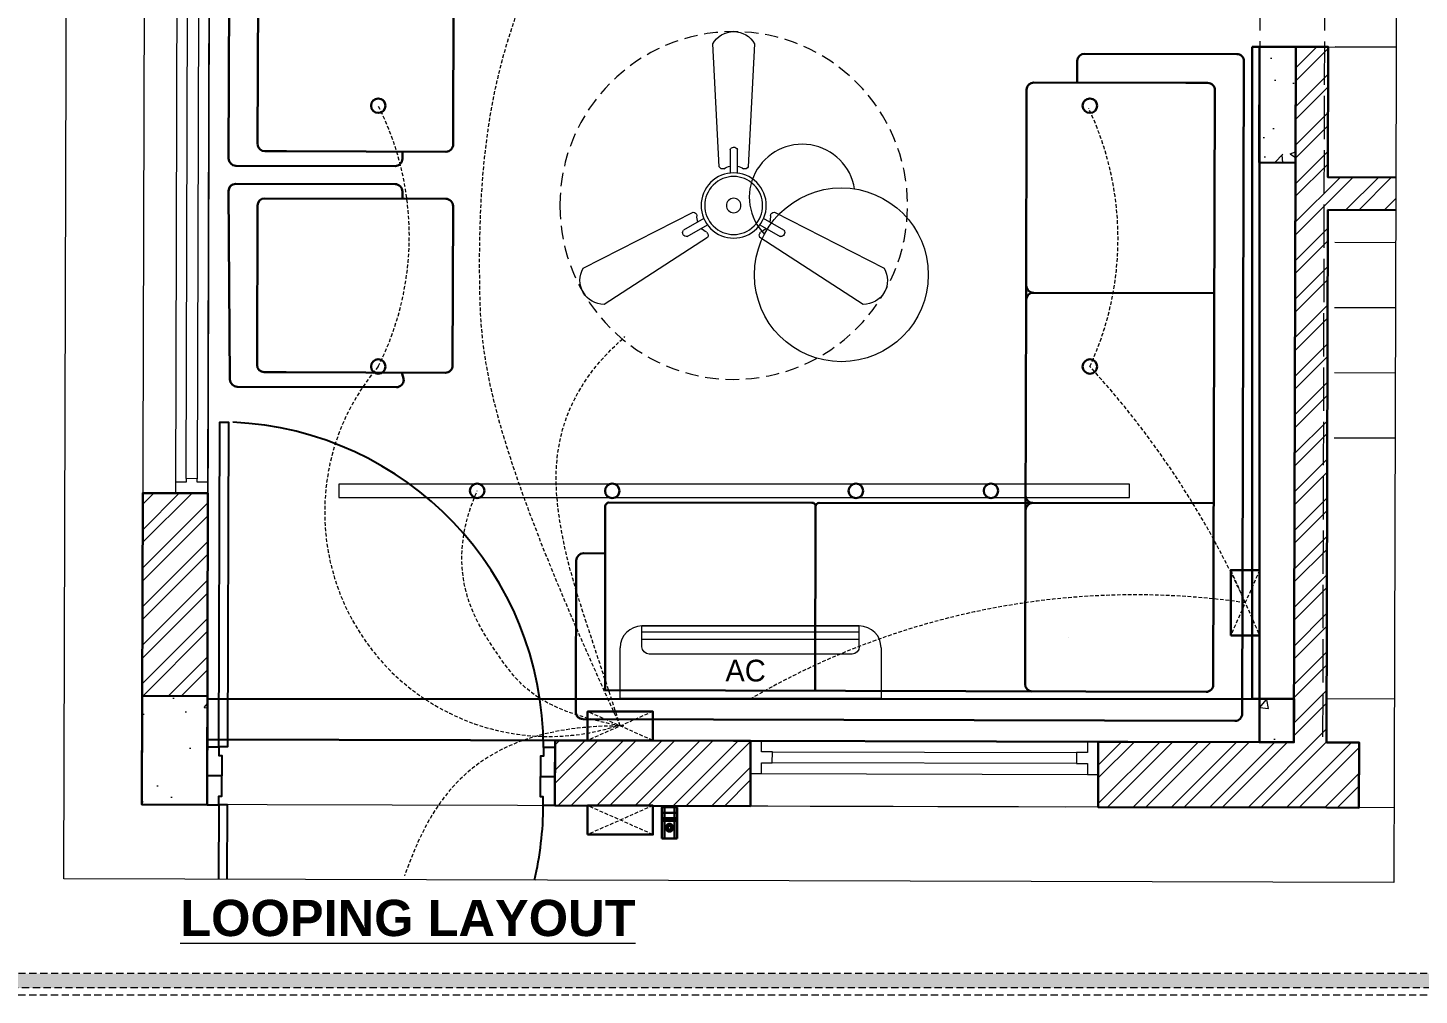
# Model space of a CAD drawing. Header units: millimetres. Extents: x 35877 to 3066687, y -650199 to -40525.
# Drawn here: x 148693 to 148885.1, y -179307.9 to -179174.4 of the extents above; entities that cross this region are included whole.
import ezdxf

# ---------------------------------------------------------------- set-up
doc = ezdxf.new("R2010")
doc.units = ezdxf.units.MM
doc.header["$MEASUREMENT"] = 0
for name, pattern in [('ACAD_ISO02W100', [15, 12, -3]), ('DASHED', [0.75, 0.5, -0.25]), ('DASHED2', [0.375, 0.25, -0.125]), ('DASHEDX2', [1.5, 1, -0.5])]:
    doc.linetypes.add(name, pattern=pattern)
for name, color, linetype in [('AR DOOR', 40, 'Continuous'), ('AR ELE-5', 134, 'Continuous'), ('AR HATCH-7', 7, 'Continuous')]:
    doc.layers.add(name, color=color, linetype=linetype)
for name, color, linetype, lineweight in [('COLUMN', 1, 'Continuous', 30), ('DIM.', 250, 'Continuous', 13), ('dim05', 1, 'Continuous', 13), ('Dimension', 10, 'DASHEDX2', 20), ('el', 7, 'Continuous', 20), ('ELEC-wires', 1, 'DASHED2', 13), ('Electrical', 84, 'Continuous', 30), ('FIRST FLOOR ( DW_RAIL )', 7, 'Continuous', 9), ('FUR', 250, 'Continuous', 0), ('FURNI', 25, 'Continuous', 5), ('FURNITURE', 32, 'Continuous', 9), ('furniture dimensions', 1, 'DASHED', 0), ('FURNITURE-1', 252, 'Continuous', 13), ('GROUND FLOOR', 7, 'Continuous', 9), ('GROUND FLOOR  ( PLINE )', 251, 'Continuous', 30), ('GROUND FLOOR ( DW_RAIL )', 7, 'Continuous', 9), ('GROUND FLOOR ( STAIR )', 251, 'Continuous', 9), ('Labelling', 1, 'Continuous', 25), ('Text', 7, 'Continuous', 15), ('XX~SLAB ( BEAM )~ ( DIM )', 7, 'Continuous', 9)]:
    doc.layers.add(name, color=color, linetype=linetype, lineweight=lineweight)
doc.styles.get("Standard").update_dxf_attribs({"font": 'arial.ttf', "height": 6})
doc.styles.add('TEXT', font='eurr____.ttf')
pattern_1 = [(45, (856.257, 1793.1565), (-2.65165043, 2.65165043), []), (45, (858.0246, 1793.1565), (-2.65165043, 2.65165043), [])]

# ---------------------------------------------------------------- blocks, each defined once
blk = doc.blocks.new('*U20')
for points in [[(0, 0), (0, 1120), (30, 1120), (30, 0)], [(-40, 0), (0, 0), (0, -30), (10, -30), (10, -100), (-40, -100)], [(1160, 0), (1120, 0), (1120, -30), (1110, -30), (1110, -100), (1160, -100)]]:
    blk.add_lwpolyline(points, close=True)
at = {"layer": 'AR ELE-5', "linetype": 'ByBlock', "ltscale": 15}
blk.add_arc((-1.6, -0.7), 1121.6, 0.0347, 87.627, dxfattribs=at)
blk = doc.blocks.new('living')
at = {"layer": 'FURNITURE', "color": 9, "lineweight": 30, "true_color": 0xc7c8ca, "transparency": 33554687}
for p, q in [((147724.74, -179505.03, 0.05), (147724.81, -179479.03, 0.05)), ((147725.81, -179478.04, 0.05), (147747.81, -179478.09, 0.05)), ((147748.81, -179479.1, 0.05), (147748.81, -179480.1, 0.05)), ((147728.75, -179503.04, 0.05), (147728.81, -179481.04, 0.05)), ((147729.81, -179480.05, 0.05), (147754.81, -179480.11, 0.05)), ((147755.81, -179481.11, 0.05), (147755.75, -179503.11, 0.05)), ((147842.91, -179490.58, 0.05), (147863.91, -179490.63, 0.05)), ((147841.91, -179491.58, 0.05), (147841.9, -179494.58, 0.05)), ((147864.91, -179491.64, 0.05), (147864.67, -179581.68, 0.05)), ((147856.9, -179494.62, 0.05), (147835.91, -179494.56, 0.05)), ((147859.9, -179494.62, 0.05), (147856.9, -179494.62, 0.05)), ((147834.84, -179525.56, 0.05), (147834.91, -179495.56, 0.05)), ((147860.9, -179495.63, 0.05), (147860.68, -179577.67, 0.05)), ((147729.75, -179504.05, 0.05), (147732.75, -179504.05, 0.05)), ((147732.75, -179504.05, 0.05), (147754.75, -179504.11, 0.05)), ((147748.74, -179505.1, 0.05), (147748.75, -179504.1, 0.05)), ((147747.74, -179506.09, 0.05), (147725.74, -179506.04, 0.05)), ((147724.93, -179535.55, 0.05), (147724.73, -179509.53, 0.05)), ((147725.74, -179508.54, 0.05), (147747.74, -179508.59, 0.05)), ((147748.73, -179509.6, 0.05), (147748.73, -179510.6, 0.05)), ((147728.67, -179533.54, 0.05), (147728.73, -179511.54, 0.05)), ((147729.73, -179510.55, 0.05), (147754.73, -179510.61, 0.05)), ((147755.73, -179511.61, 0.05), (147755.67, -179533.61, 0.05)), ((147834.84, -179524.56, 0.05), (147834.77, -179554.54, 0.05)), ((147835.84, -179523.57, 0.05), (147860.83, -179523.63, 0.05)), ((147729.67, -179534.55, 0.05), (147732.67, -179534.55, 0.05)), ((147732.67, -179534.55, 0.05), (147754.67, -179534.61, 0.05)), ((147748.93, -179535.61, 0.05), (147748.67, -179534.6, 0.05)), ((147747.93, -179536.61, 0.05), (147725.93, -179536.55, 0.05)), ((147776.75, -179553.04, 0.05), (147776.75, -179578.45, 0.05)), ((147777.25, -179552.55, 0.05), (147805.32, -179552.57, 0.05)), ((147805.71, -179578.52, 0.05), (147805.78, -179553.06, 0.05)), ((147806.28, -179552.57, 0.05), (147860.75, -179552.6, 0.05)), ((147834.7, -179577.6, 0.05), (147834.77, -179554.54, 0.05)), ((147776.73, -179559.55, 0.05), (147773.73, -179559.54, 0.05)), ((147772.67, -179581.44, 0.05), (147772.73, -179560.54, 0.05)), ((147859.68, -179578.67, 0.05), (147776.75, -179578.45, 0.05)), ((147721.81, -179585.25, 0.05), (147721.83, -179579.67, 0.05)), ((147721.83, -179579.67, 0.05), (147867.06, -179579.61, 0.05)), ((147863.67, -179582.68, 0.05), (147773.67, -179582.44, 0.05)), ((147721.81, -179585.25, 0.05), (147867.05, -179585.62, 0.05))]:
    blk.add_line(p, q, dxfattribs=at)
at = {"layer": 'FURNITURE', "color": 9, "lineweight": 30, "true_color": 0xc7c8ca, "transparency": 33554687, "elevation": 0.05}
for points in [[(147754.71, -179439.83), (147816.73, -179439.99), (147816.72, -179444.49), (147754.7, -179444.33), (147754.7, -179444.33)], [(147869.32, -179579.63), (147869.32, -179579.63)]]:
    blk.add_lwpolyline(points, dxfattribs=at)
at = {"layer": 'FURNITURE', "color": 9, "lineweight": 25, "true_color": 0xc7c8ca, "transparency": 33554687, "elevation": 0.05}
blk.add_lwpolyline([(147722.18, -179444.25), (147816.72, -179444.49), (147816.72, -179445.73), (147722.18, -179445.73)], close=True, dxfattribs=at)
at = {"layer": 'FURNITURE', "color": 9, "lineweight": 30, "true_color": 0xc7c8ca, "transparency": 33554687, "elevation": 0.05}
blk.add_lwpolyline([(147816.69, -179455.48), (147816.72, -179444.48), (147754.72, -179444.33), (147754.69, -179455.33, 0.414214), (147755.69, -179456.33), (147815.69, -179456.48, 0.414214)], format="xyb", close=True, dxfattribs=at)
blk.add_lwpolyline([(147866.06, -179489.62), (147867.06, -179489.62), (147867.06, -179579.62), (147866.06, -179579.62)], close=True, dxfattribs=at)
at = {"layer": 'FURNITURE', "color": 9, "true_color": 0xc7c8ca, "transparency": 33554687}
blk.add_circle((147809.34, -179521.1, 0.12), 12, dxfattribs=at)
at = {"layer": 'FURNITURE', "color": 9, "lineweight": 30, "true_color": 0xc7c8ca, "transparency": 33554687}
for centre, radius, start, end in [((147725.81, -179479.04, 0.05), 1, 89.852, 179.852), ((147747.81, -179479.09, 0.05), 1, 359.852, 89.852), ((147729.81, -179481.05, 0.05), 1, 89.852, 179.852), ((147754.81, -179481.11, 0.05), 1, 359.852, 89.852), ((147842.91, -179491.58, 0.05), 1, 89.852, 179.852), ((147863.91, -179491.63, 0.05), 1, 359.852, 89.852), ((147835.91, -179495.56, 0.05), 1, 89.852, 179.852), ((147859.9, -179495.62, 0.05), 1, 359.852, 89.852), ((147729.75, -179503.05, 0.05), 1, 179.852, 269.852), ((147754.75, -179503.11, 0.05), 1, 269.852, 359.852), ((147725.74, -179505.04, 0.05), 1, 179.852, 269.852), ((147747.74, -179505.09, 0.05), 1, 269.852, 359.852), ((147725.73, -179509.54, 0.05), 1, 89.852, 179.852), ((147747.73, -179509.59, 0.05), 1, 359.852, 89.852), ((147729.73, -179511.55, 0.05), 1, 89.852, 179.852), ((147754.73, -179511.61, 0.05), 1, 359.852, 89.852), ((147835.84, -179522.57, 0.05), 1, 179.852, 269.852), ((147835.84, -179524.57, 0.05), 1, 89.852, 179.852), ((147729.67, -179533.55, 0.05), 1, 179.852, 269.852), ((147754.67, -179533.61, 0.05), 1, 269.852, 359.852), ((147725.93, -179535.55, 0.05), 1, 179.852, 269.852), ((147747.93, -179535.61, 0.05), 1, 269.852, 359.852), ((147835.77, -179551.59, 0.05), 1, 179.852, 269.852), ((147777.25, -179553.05, 0.05), 0.5, 89.852, 179.852), ((147805.28, -179553.06, 0.05), 0.5, 359.852, 89.852), ((147806.28, -179553.07, 0.05), 0.5, 89.852, 179.852), ((147835.76, -179553.59, 0.05), 1, 89.852, 179.852), ((147773.73, -179560.54, 0.05), 1, 89.852, 179.852), ((147835.7, -179577.6, 0.05), 1, 179.852, 269.852), ((147835.7, -179577.6, 0.05), 1, 179.852, 269.852), ((147859.68, -179577.67, 0.05), 1, 269.852, 359.852), ((147773.67, -179581.44, 0.05), 1, 179.852, 269.852), ((147863.67, -179581.68, 0.05), 1, 269.852, 359.852)]:
    blk.add_arc(centre, radius, start, end, dxfattribs=at)
at = {"layer": 'FURNITURE', "color": 9, "true_color": 0xc7c8ca, "transparency": 33554687}
blk.add_arc((147803.94, -179510.39, 0.12), 7.31, 9.0498, 224.5323, dxfattribs=at)
blk = doc.blocks.new('6616')
at = {"color": 242, "linetype": 'DASHED', "true_color": 0xcd2027}
for p, q in [((386784.79, -36915.77), (386775.78, -36911.78)), ((386784.79, -36911.78), (386775.78, -36915.77))]:
    blk.add_line(p, q, dxfattribs=at)
at = {"layer": 'ELEC-wires', "color": 5, "linetype": 'ByBlock', "lineweight": 30, "ltscale": 4}
blk.add_lwpolyline([(386775.78, -36911.78), (386784.79, -36911.78), (386784.79, -36915.77), (386775.78, -36915.77)], close=True, dxfattribs=at)
blk = doc.blocks.new('ac paln')
at = {"layer": 'Electrical', "lineweight": 15}
for p, q in [((389238.69, -37646.36), (389238.69, -37610.34)), ((389238.69, -37610.34), (389245.67, -37610.34)), ((389245.81, -37613.35), (389248.68, -37613.35)), ((389246.82, -37643.35), (389246.82, -37613.35)), ((389247.82, -37643.35), (389247.82, -37613.35)), ((389248.68, -37613.35), (389248.68, -37643.35)), ((389248.68, -37643.35), (389248.68, -37613.35)), ((389244.81, -37642.35), (389244.81, -37614.35)), ((389245.81, -37643.35), (389248.68, -37643.35)), ((389248.68, -37643.35), (389248.68, -37643.35)), ((389245.67, -37646.36), (389238.69, -37646.36))]:
    blk.add_line(p, q, dxfattribs=at)
for centre, start, end in [((389245.67, -37613.35), 0, 90), ((389245.67, -37643.35), 270, 0)]:
    blk.add_arc(centre, 3.01, start, end, dxfattribs=at)
at = {"layer": 'Electrical', "lineweight": 15, "extrusion": (0, 0, -1)}
for centre, start_param, end_param in [((389245.81, -37614.35), -0.785398, 0.785398), ((389245.81, -37642.35), 3.926991, 5.497787)]:
    blk.add_ellipse(centre, major_axis=(-0.71, 0.71), ratio=1, start_param=start_param, end_param=end_param, dxfattribs=at)
at = {"layer": 'Text', "style": 'TEXT'}
blk.add_text('AC', height=3, rotation=270, dxfattribs=at).set_placement((389241.02, -37624.87))
blk = doc.blocks.new('fan')
at = {"layer": 'Electrical', "lineweight": 15, "ltscale": 20, "transparency": 33554687}
for p, q in [((3300835.29, -509900.78), (3300836.47, -509923.43)), ((3300841.81, -509923.43), (3300842.99, -509900.78)), ((3300838.47, -509924.57), (3300838.47, -509920.25)), ((3300839.81, -509920.28), (3300839.81, -509924.57)), ((3300831.66, -509931.77), (3300811.45, -509942.07)), ((3300866.83, -509942.07), (3300846.62, -509931.77)), ((3300829.93, -509935.08), (3300833.64, -509932.93)), ((3300834.31, -509934.09), (3300830.57, -509936.25)), ((3300847.68, -509936.23), (3300843.97, -509934.09)), ((3300844.64, -509932.93), (3300848.38, -509935.09)), ((3300815.3, -509948.74), (3300834.33, -509936.39)), ((3300843.95, -509936.39), (3300862.98, -509948.74))]:
    blk.add_line(p, q, dxfattribs=at)
at = {"layer": 'Electrical', "linetype": 'DASHED', "lineweight": 15, "ltscale": 5, "transparency": 33554687}
blk.add_circle((3300839.14, -509930.53), 32, dxfattribs=at)
at = {"layer": 'Electrical', "lineweight": 15, "ltscale": 20, "transparency": 33554687}
for centre, major_axis, start_param, end_param in [((3300839.14, -509902.94), (3.12, 3.12), -0.272136, 1.842967), ((3300839.13, -509920.5), (0.501, 0.501), -0.465536, 1.983618), ((3300839.14, -509930.53), (4.24, -4.24), 3.14161, 9.424795), ((3300839.14, -509930.53), (3.77, -3.77), 1.749190548672175e-05, 6.283202799085073), ((3300837.1, -509923.08), (0.51, 0.51), 2.863014, 4.257784), ((3300839.14, -509926.42), (2.27, -2.27), 2.565057, 2.951308), ((3300839.14, -509926.42), (2.27, 2.27), 0.19032, 0.57657), ((3300841.18, -509923.08), (0.51, -0.51), 5.167028, 6.561799), ((3300839.14, -509930.53), (0.943, 0.943), 1.570814, 7.853999), ((3300831.67, -509932.49), (0.51, -0.51), 0.978238, 2.373008), ((3300835.59, -509932.58), (2.27, -2.27), 3.855511, 4.241762), ((3300842.69, -509932.58), (2.27, 2.27), 5.183051, 5.569301), ((3300846.61, -509932.49), (0.51, -0.51), 2.339416, 3.734186), ((3300830.46, -509935.55), (0.501, -0.501), 3.199655, 5.648809), ((3300835.59, -509932.58), (2.27, -2.27), 4.659452, 5.045703), ((3300842.69, -509932.58), (2.27, 2.27), 4.37911, 4.765361), ((3300847.83, -509935.54), (0.501, 0.501), 3.723254, 6.172408), ((3300833.71, -509936.02), (0.51, 0.51), -1.325776, 0.068994), ((3300844.57, -509936.02), (0.51, -0.51), 3.072633, 4.467404), ((3300815.25, -509944.32), (3.12, -3.12), 3.393055, 5.508159), ((3300863.03, -509944.32), (3.12, -3.12), 5.48745, 7.602554)]:
    blk.add_ellipse(centre, major_axis=major_axis, ratio=1, start_param=start_param, end_param=end_param, dxfattribs=at)

msp = doc.modelspace()

# ---------------------------------------------------------------- hatches: boundary and pattern name
at = {"layer": 'AR HATCH-7', "lineweight": 0, "true_color": 0x939598, "transparency": 33554687}
h = msp.add_hatch(dxfattribs=at)
h.set_pattern_fill('ANSI32', color=252, scale=10)
h.set_pattern_definition(pattern_1)
h.paths.add_polyline_path([(148717.9191, -179238.6575), (148713.4191, -179238.6459), (148708.9191, -179238.6343), (148708.8468, -179266.6342), (148717.8467, -179266.6574)])
h.paths.add_polyline_path([(148718.1954, -179131.6579), (148709.1955, -179131.6346), (148709.1025, -179167.6345), (148718.1024, -179167.6577)])
h.paths.add_polyline_path([(148718.2071, -179127.1579), (148718.1954, -179131.6579)])
h = msp.add_hatch(dxfattribs=at)
h.set_pattern_fill('ANSI32', color=252, scale=10)
h.set_pattern_definition(pattern_1)
h.paths.add_polyline_path([(148792.831, -179272.8511), (148765.8311, -179272.7814), (148765.8078, -179281.7813), (148792.8077, -179281.8511)])
h.paths.add_polyline_path([(148876.8307, -179273.0681), (148872.3307, -179273.0565), (148872.5206, -179199.5567), (148881.8862, -179199.5809), (148881.8979, -179195.0809), (148872.5322, -179195.0567), (148872.5787, -179177.0568), (148868.0787, -179177.0452), (148868.0374, -179193.0451), (148867.8307, -179273.0448), (148862.8307, -179273.0319), (148853.3332, -179273.0074), (148843.8332, -179273.0052), (148843.8332, -179272.9829), (148840.8308, -179272.9751), (148840.8192, -179277.4751), (148840.8076, -179281.9751), (148872.3075, -179282.0564), (148876.8075, -179282.0681)])
at = {"layer": 'Dimension', "true_color": 0xd39e00, "transparency": 33554687}
h = msp.add_hatch(color=42, dxfattribs=at)
h.paths.add_polyline_path([(148663.882, -179107.8631), (148663.882, -179306.9556), (148946.734, -179306.9556), (148946.734, -179107.8631)])
h.paths.add_polyline_path([(148665.8671, -179109.8482), (148944.7488, -179109.8482), (148944.7488, -179304.9705), (148665.8671, -179304.9705)], flags=16)
at = {"layer": 'FURNITURE-1', "lineweight": 0, "true_color": 0xc7c8ca, "transparency": 33554687}
h = msp.add_hatch(dxfattribs=at)
h.set_pattern_fill('AR-CONC', color=9, scale=2)
h.set_pattern_definition([(50, (856.257, 1793.157), (14.34520365, -1.2550427), [1.5, -16.5]), (355, (856.257, 1793.157), (-2.7750267, 15.0438427), [1.2, -13.2]), (100.4514445, (857.452, 1793.052), (11.5701769, 13.7887998), [1.2748038, -14.0228422]), (46.1842, (856.257, 1797.157), (21.3448266, -3.3103856), [2.25, -24.75]), (96.635635, (858.036, 1796.88), (18.693239, 19.482372), [1.9122068, -21.0342752]), (351.184164, (856.257, 1797.157), (18.693239, 19.482372), [1.8, -19.8]), (21, (858.257, 1796.157), (11.93814104, -8.0523778), [1.5, -16.5]), (326, (858.257, 1796.157), (4.8663066, 14.5030009), [1.2, -13.2]), (71.451445, (859.252, 1795.486), (16.8044475, 6.45062306), [1.2748038, -14.0228422]), (37.5, (856.257, 1793.1565), (0.24319711, 6.65787708), [0, -13.04, 0, -13.4, 0, -13.25]), (7.5, (856.257, 1793.1565), (5.26139075, 7.88823424), [0, -7.64, 0, -12.74, 0, -5.05]), (327.5, (851.797, 1793.1565), (10.67644872, -0.45109743), [0, -5, 0, -15.6, 0, -20.7]), (317.5, (849.797, 1793.157), (11.6637234, 2.00209965), [0, -6.5, 0, -10.36, 0, -14.7])])
h.paths.add_polyline_path([(148717.8467, -179266.6574), (148708.8468, -179266.6342), (148708.808, -179281.6341), (148717.808, -179281.6574), (148717.8183, -179277.6574), (148717.8286, -179273.6574)])
h.paths.add_polyline_path([(148718.2342, -179116.6579), (148709.2342, -179116.6347), (148709.1955, -179131.6346), (148718.1954, -179131.6579)])
h.paths.add_polyline_path([(148868.0787, -179177.0452), (148863.0787, -179177.0322), (148863.0374, -179193.0322), (148868.0374, -179193.0322)])
h.paths.add_polyline_path([(148778.5415, -179166.5583), (148810.1674, -179166.6399)])
h = msp.add_hatch(dxfattribs=at)
h.set_pattern_fill('AR-CONC', color=9, scale=2)
h.set_pattern_definition([(50, (832.61, 1793.157), (14.34520365, -1.2550427), [1.5, -16.5]), (355, (832.61, 1793.157), (-2.7750267, 15.0438427), [1.2, -13.2]), (100.4514445, (833.805, 1793.052), (11.5701769, 13.7887998), [1.2748038, -14.0228422]), (46.1842, (832.61, 1797.157), (21.3448266, -3.3103856), [2.25, -24.75]), (96.635635, (834.389, 1796.88), (18.693239, 19.482372), [1.9122068, -21.0342752]), (351.184164, (832.61, 1797.157), (18.693239, 19.482372), [1.8, -19.8]), (21, (834.61, 1796.157), (11.93814104, -8.0523778), [1.5, -16.5]), (326, (834.61, 1796.157), (4.8663066, 14.5030009), [1.2, -13.2]), (71.451445, (835.605, 1795.486), (16.8044475, 6.45062306), [1.2748038, -14.0228422]), (37.5, (832.61, 1793.1565), (0.24319711, 6.65787708), [0, -13.04, 0, -13.4, 0, -13.25]), (7.5, (832.61, 1793.1565), (5.26139075, 7.88823424), [0, -7.64, 0, -12.74, 0, -5.05]), (327.5, (828.15, 1793.1565), (10.67644872, -0.45109743), [0, -5, 0, -15.6, 0, -20.7]), (317.5, (826.15, 1793.157), (11.6637234, 2.00209965), [0, -6.5, 0, -10.36, 0, -14.7])])
h.paths.add_polyline_path([(148867.8307, -179267.1921), (148862.8458, -179267.1921), (148862.8458, -179273.0448), (148867.8307, -179273.0448)])

# ---------------------------------------------------------------- linework, layer by layer
at = {"transparency": 33554687, "elevation": 0.0495}
for points in [[(148717.808, -179281.6574), (148719.408, -179281.6615), (148719.4111, -179280.4615), (148719.8111, -179280.4625), (148719.8183, -179277.6625), (148717.8183, -179277.6574)], [(148765.8078, -179281.7813), (148764.2078, -179281.7772), (148764.2109, -179280.5772), (148763.8109, -179280.5762), (148763.8182, -179277.7762), (148765.8182, -179277.7814)]]:
    msp.add_lwpolyline(points, close=True, dxfattribs=at)
msp.add_lwpolyline([(148720.5814, -179291.9612), (148720.608, -179281.6646), (148719.408, -179281.6615), (148719.3814, -179291.9581)], dxfattribs=at)
at = {"layer": 'AR ELE-5', "linetype": 'ByBlock', "ltscale": 15, "transparency": 33554687}
msp.add_arc((148719.3424, -179281.6341, 0.0495), 44.8657, 346.548774, 359.817268, dxfattribs=at)
at = {"layer": 'COLUMN', "transparency": 33554687, "elevation": 0.0495}
msp.add_lwpolyline([(148708.8468, -179266.6342), (148717.8467, -179266.6574), (148717.808, -179281.6574), (148708.808, -179281.6341)], close=True, dxfattribs=at)
at = {"layer": 'Dimension', "color": 42, "true_color": 0xd39e00, "transparency": 33554687, "elevation": 0.0495}
for points in [[(148662.8894, -179106.8705), (148947.7265, -179106.8705), (148947.7265, -179307.9482), (148662.8894, -179307.9482)], [(148663.882, -179107.8631), (148946.734, -179107.8631), (148946.734, -179306.9556), (148663.882, -179306.9556)], [(148665.8671, -179109.8482), (148944.7488, -179109.8482), (148944.7488, -179304.9705), (148665.8671, -179304.9705)]]:
    msp.add_lwpolyline(points, close=True, dxfattribs=at)
at = {"layer": 'FIRST FLOOR ( DW_RAIL )', "lineweight": 0, "transparency": 33554687, "elevation": 0.0495}
msp.add_lwpolyline([(148698.5209, -179114.6606), (148882.1139, -179115.1348), (148881.6342, -179292.3772), (148698.0412, -179291.9029)], close=True, dxfattribs=at)
at = {"layer": 'FUR', "transparency": 33554687}
for p, q in [((148860.3299, -179256.7005, 0.0495), (148860.3299, -179256.7005, 0.0495)), ((148836.7353, -179258.6395, 0.0495), (148836.7353, -179258.6395, 0.0495))]:
    msp.add_line(p, q, dxfattribs=at)
at = {"layer": 'FURNI', "color": 5, "lineweight": 30, "transparency": 33554687}
for p, q in [((148780.5943, -179282.0324, 0.0495), (148780.5982, -179282.0229, 0.0495)), ((148780.5943, -179282.7578, 0.0495), (148780.5943, -179282.0324, 0.0495)), ((148780.5943, -179282.7646, 0.0495), (148780.5943, -179282.7578, 0.0495)), ((148780.9302, -179282.7578, 0.0495), (148780.5943, -179282.7578, 0.0495)), ((148780.5943, -179282.7646, 0.0495), (148780.5943, -179283.4971, 0.0495)), ((148780.5943, -179282.7646, 0.0495), (148780.9302, -179282.7646, 0.0495)), ((148780.5982, -179282.0229, 0.0495), (148780.6077, -179282.0189, 0.0495)), ((148782.6632, -179282.0189, 0.0495), (148780.6077, -179282.0189, 0.0495)), ((148780.9302, -179282.7578, 0.0495), (148780.9302, -179282.0324, 0.0495)), ((148780.9302, -179282.7646, 0.0495), (148780.9302, -179282.7578, 0.0495)), ((148780.9302, -179283.4971, 0.0495), (148780.9302, -179282.7646, 0.0495)), ((148780.9637, -179282.7578, 0.0495), (148782.3072, -179282.7578, 0.0495)), ((148780.9637, -179283.5307, 0.0495), (148780.9637, -179282.7578, 0.0495)), ((148782.3072, -179282.7578, 0.0495), (148782.3072, -179283.5307, 0.0495)), ((148782.3408, -179282.7578, 0.0495), (148782.3408, -179282.0324, 0.0495)), ((148782.3408, -179282.7646, 0.0495), (148782.3408, -179282.7578, 0.0495)), ((148782.6767, -179282.7578, 0.0495), (148782.3408, -179282.7578, 0.0495)), ((148782.3408, -179283.4971, 0.0495), (148782.3408, -179282.7646, 0.0495)), ((148782.3408, -179282.7646, 0.0495), (148782.6767, -179282.7646, 0.0495)), ((148782.6727, -179282.0229, 0.0495), (148782.6632, -179282.0189, 0.0495)), ((148782.6767, -179282.0324, 0.0495), (148782.6727, -179282.0229, 0.0495)), ((148782.6767, -179282.7578, 0.0495), (148782.6767, -179282.0324, 0.0495)), ((148782.6767, -179282.7646, 0.0495), (148782.6767, -179282.7578, 0.0495)), ((148782.6767, -179283.4971, 0.0495), (148782.6767, -179282.7646, 0.0495)), ((148780.5943, -179283.4971, 0.0495), (148780.5943, -179283.5039, 0.0495)), ((148780.9302, -179283.4971, 0.0495), (148780.5943, -179283.4971, 0.0495)), ((148780.5943, -179283.524, 0.0495), (148780.5943, -179283.5039, 0.0495)), ((148780.9302, -179283.5039, 0.0495), (148780.5943, -179283.5039, 0.0495)), ((148780.5943, -179283.5307, 0.0495), (148780.5943, -179283.524, 0.0495)), ((148780.9302, -179283.524, 0.0495), (148780.5943, -179283.524, 0.0495)), ((148780.5943, -179283.5307, 0.0495), (148780.5943, -179283.8526, 0.0495)), ((148780.5943, -179283.5307, 0.0495), (148780.9302, -179283.5307, 0.0495)), ((148780.5943, -179283.8526, 0.0495), (148780.5943, -179283.8661, 0.0495)), ((148780.5943, -179283.8526, 0.0495), (148780.9302, -179283.8526, 0.0495)), ((148780.5943, -179286.3046, 0.0495), (148780.5943, -179283.8661, 0.0495)), ((148780.9302, -179283.8661, 0.0495), (148780.5943, -179283.8661, 0.0495)), ((148780.9302, -179283.5039, 0.0495), (148780.9302, -179283.4971, 0.0495)), ((148780.9302, -179283.524, 0.0495), (148780.9302, -179283.5039, 0.0495)), ((148780.9302, -179283.5307, 0.0495), (148780.9302, -179283.524, 0.0495)), ((148780.9302, -179283.8526, 0.0495), (148780.9302, -179283.5307, 0.0495)), ((148782.3408, -179283.8526, 0.0495), (148780.9302, -179283.8526, 0.0495)), ((148780.9302, -179283.8661, 0.0495), (148780.9302, -179283.8526, 0.0495)), ((148782.3408, -179283.8661, 0.0495), (148780.9302, -179283.8661, 0.0495)), ((148780.9302, -179286.3046, 0.0495), (148780.9302, -179283.8661, 0.0495)), ((148782.3072, -179283.5307, 0.0495), (148780.9637, -179283.5307, 0.0495)), ((148782.3408, -179283.5039, 0.0495), (148782.3408, -179283.4971, 0.0495)), ((148782.6767, -179283.4971, 0.0495), (148782.3408, -179283.4971, 0.0495)), ((148782.3408, -179283.524, 0.0495), (148782.3408, -179283.5039, 0.0495)), ((148782.6767, -179283.5039, 0.0495), (148782.3408, -179283.5039, 0.0495)), ((148782.3408, -179283.5307, 0.0495), (148782.3408, -179283.524, 0.0495)), ((148782.6767, -179283.524, 0.0495), (148782.3408, -179283.524, 0.0495)), ((148782.3408, -179283.8526, 0.0495), (148782.3408, -179283.5307, 0.0495)), ((148782.6767, -179283.5307, 0.0495), (148782.3408, -179283.5307, 0.0495)), ((148782.3408, -179283.8661, 0.0495), (148782.3408, -179283.8526, 0.0495)), ((148782.3408, -179283.8526, 0.0495), (148782.6767, -179283.8526, 0.0495)), ((148782.3408, -179286.3046, 0.0495), (148782.3408, -179283.8661, 0.0495)), ((148782.3408, -179283.8661, 0.0495), (148782.6767, -179283.8661, 0.0495)), ((148782.6767, -179283.5039, 0.0495), (148782.6767, -179283.4971, 0.0495)), ((148782.6767, -179283.524, 0.0495), (148782.6767, -179283.5039, 0.0495)), ((148782.6767, -179283.5307, 0.0495), (148782.6767, -179283.524, 0.0495)), ((148782.6767, -179283.8526, 0.0495), (148782.6767, -179283.5307, 0.0495)), ((148782.6767, -179283.8661, 0.0495), (148782.6767, -179283.8526, 0.0495)), ((148782.6767, -179286.3046, 0.0495), (148782.6767, -179283.8661, 0.0495)), ((148780.5943, -179286.3046, 0.0495), (148780.5982, -179286.3141, 0.0495)), ((148780.5982, -179286.3141, 0.0495), (148780.6077, -179286.318, 0.0495)), ((148780.6077, -179286.318, 0.0495), (148782.6632, -179286.318, 0.0495)), ((148782.6632, -179286.318, 0.0495), (148782.6727, -179286.3141, 0.0495)), ((148782.6727, -179286.3141, 0.0495), (148782.6767, -179286.3046, 0.0495))]:
    msp.add_line(p, q, dxfattribs=at)
for points in [[(148782.1526, -179284.9706), (148782.1331, -179285.0159), (148782.1145, -179285.055), (148782.0967, -179285.0886), (148782.0797, -179285.1173), (148782.0633, -179285.142), (148782.0474, -179285.1632), (148782.032, -179285.1818), (148782.017, -179285.1983), (148782.0022, -179285.2135), (148781.9876, -179285.2275), (148781.9731, -179285.2405), (148781.9586, -179285.2524), (148781.9442, -179285.2635), (148781.9297, -179285.2738), (148781.915, -179285.2834), (148781.9001, -179285.2924), (148781.8849, -179285.3009), (148781.8695, -179285.3089), (148781.8538, -179285.3163), (148781.8378, -179285.3233), (148781.8217, -179285.3297), (148781.8053, -179285.3356), (148781.7888, -179285.341), (148781.7721, -179285.3458), (148781.7553, -179285.3501), (148781.7383, -179285.3538), (148781.7212, -179285.357), (148781.704, -179285.3596), (148781.6867, -179285.3616), (148781.6694, -179285.3631), (148781.652, -179285.364), (148781.6347, -179285.3643), (148781.6173, -179285.3641), (148781.5999, -179285.3633), (148781.5826, -179285.3619), (148781.5653, -179285.36), (148781.5481, -179285.3575), (148781.531, -179285.3544), (148781.514, -179285.3508), (148781.4971, -179285.3466), (148781.4804, -179285.3419), (148781.4638, -179285.3366), (148781.4474, -179285.3308), (148781.4312, -179285.3245), (148781.4153, -179285.3176), (148781.3995, -179285.3102), (148781.384, -179285.3023), (148781.3688, -179285.2939), (148781.3539, -179285.2851), (148781.3392, -179285.2757), (148781.3249, -179285.2658), (148781.3109, -179285.2555), (148781.2973, -179285.2447), (148781.284, -179285.2335), (148781.2711, -179285.2219), (148781.2585, -179285.2098), (148781.2464, -179285.1974), (148781.2347, -179285.1845), (148781.2234, -179285.1713), (148781.2126, -179285.1577), (148781.2022, -179285.1438), (148781.1922, -179285.1295), (148781.1827, -179285.1149), (148781.1738, -179285.1001), (148781.1653, -179285.0849), (148781.1573, -179285.0693), (148781.1497, -179285.0531), (148781.1427, -179285.0364), (148781.136, -179285.0188), (148781.1298, -179285.0004), (148781.1241, -179284.981), (148781.1188, -179284.9605), (148781.1139, -179284.9386), (148781.1097, -179284.9149), (148781.1064, -179284.8886), (148781.1043, -179284.8591), (148781.1038, -179284.8256), (148781.1049, -179284.7877), (148781.1081, -179284.7445), (148781.1136, -179284.6955)], [(148781.1136, -179284.6955), (148781.1331, -179284.6502), (148781.1517, -179284.6111), (148781.1694, -179284.5775), (148781.1865, -179284.5488), (148781.2029, -179284.5242), (148781.2187, -179284.5029), (148781.2342, -179284.4844), (148781.2492, -179284.4678), (148781.264, -179284.4526), (148781.2786, -179284.4386), (148781.2931, -179284.4256), (148781.3075, -179284.4137), (148781.322, -179284.4026), (148781.3365, -179284.3923), (148781.3512, -179284.3827), (148781.3661, -179284.3737), (148781.3813, -179284.3653), (148781.3967, -179284.3573), (148781.4124, -179284.3498), (148781.4283, -179284.3428), (148781.4445, -179284.3364), (148781.4608, -179284.3305), (148781.4774, -179284.3251), (148781.4941, -179284.3203), (148781.5109, -179284.316), (148781.5279, -179284.3123), (148781.545, -179284.3091), (148781.5622, -179284.3065), (148781.5794, -179284.3045), (148781.5968, -179284.303), (148781.6141, -179284.3021), (148781.6315, -179284.3018), (148781.6489, -179284.302), (148781.6663, -179284.3028), (148781.6836, -179284.3042), (148781.7009, -179284.3061), (148781.7181, -179284.3086), (148781.7352, -179284.3117), (148781.7522, -179284.3153), (148781.7691, -179284.3195), (148781.7858, -179284.3242), (148781.8024, -179284.3295), (148781.8188, -179284.3353), (148781.8349, -179284.3416), (148781.8509, -179284.3485), (148781.8667, -179284.3559), (148781.8821, -179284.3638), (148781.8974, -179284.3722), (148781.9123, -179284.3811), (148781.9269, -179284.3904), (148781.9413, -179284.4003), (148781.9553, -179284.4106), (148781.9689, -179284.4214), (148781.9822, -179284.4326), (148781.9951, -179284.4442), (148782.0076, -179284.4563), (148782.0198, -179284.4687), (148782.0315, -179284.4816), (148782.0428, -179284.4948), (148782.0536, -179284.5084), (148782.064, -179284.5223), (148782.074, -179284.5366), (148782.0834, -179284.5512), (148782.0924, -179284.5661), (148782.1009, -179284.5813), (148782.1089, -179284.5969), (148782.1164, -179284.613), (148782.1235, -179284.6297), (148782.1301, -179284.6473), (148782.1363, -179284.6657), (148782.1421, -179284.6851), (148782.1474, -179284.7056), (148782.1523, -179284.7275), (148782.1565, -179284.7512), (148782.1598, -179284.7775), (148782.1618, -179284.8071), (148782.1624, -179284.8405), (148782.1612, -179284.8784), (148782.158, -179284.9216), (148782.1526, -179284.9706)], [(148781.9962, -179285.0413), (148781.9724, -179285.0715), (148781.9506, -179285.0971), (148781.9304, -179285.1188), (148781.9118, -179285.137), (148781.8945, -179285.1522), (148781.8783, -179285.165), (148781.863, -179285.1759), (148781.8483, -179285.1853), (148781.8341, -179285.1937), (148781.8203, -179285.2013), (148781.8068, -179285.2082), (148781.7935, -179285.2142), (148781.7804, -179285.2197), (148781.7674, -179285.2245), (148781.7544, -179285.2287), (148781.7414, -179285.2325), (148781.7283, -179285.2358), (148781.715, -179285.2387), (148781.7017, -179285.2412), (148781.6883, -179285.2432), (148781.6749, -179285.2448), (148781.6614, -179285.2459), (148781.6478, -179285.2467), (148781.6343, -179285.2469), (148781.6208, -179285.2467), (148781.6072, -179285.2461), (148781.5937, -179285.245), (148781.5803, -179285.2435), (148781.5669, -179285.2416), (148781.5535, -179285.2392), (148781.5403, -179285.2364), (148781.5272, -179285.2331), (148781.5141, -179285.2294), (148781.5012, -179285.2253), (148781.4885, -179285.2208), (148781.4758, -179285.2159), (148781.4634, -179285.2105), (148781.4511, -179285.2048), (148781.4391, -179285.1986), (148781.4272, -179285.1921), (148781.4156, -179285.1851), (148781.4042, -179285.1778), (148781.393, -179285.1702), (148781.3821, -179285.1621), (148781.3715, -179285.1537), (148781.3611, -179285.145), (148781.3511, -179285.136), (148781.3413, -179285.1266), (148781.3319, -179285.1169), (148781.3227, -179285.1068), (148781.3139, -179285.0965), (148781.3055, -179285.086), (148781.2974, -179285.0751), (148781.2897, -179285.064), (148781.2823, -179285.0526), (148781.2753, -179285.041), (148781.2687, -179285.0292), (148781.2625, -179285.0172), (148781.2566, -179285.005), (148781.2512, -179284.9926), (148781.2462, -179284.98), (148781.2416, -179284.9672), (148781.2374, -179284.9544), (148781.2336, -179284.9414), (148781.2303, -179284.9282), (148781.2274, -179284.9149), (148781.225, -179284.9012), (148781.2231, -179284.8872), (148781.2216, -179284.8726), (148781.2207, -179284.8575), (148781.2203, -179284.8418), (148781.2204, -179284.8252), (148781.2211, -179284.8078), (148781.2227, -179284.7891), (148781.2256, -179284.7686), (148781.23, -179284.746), (148781.2363, -179284.7208), (148781.2448, -179284.6924), (148781.2559, -179284.6606), (148781.2699, -179284.6248)], [(148781.2699, -179284.6248), (148781.2937, -179284.5947), (148781.3156, -179284.569), (148781.3357, -179284.5473), (148781.3544, -179284.5291), (148781.3717, -179284.5139), (148781.3879, -179284.5011), (148781.4032, -179284.4903), (148781.4179, -179284.4808), (148781.4321, -179284.4724), (148781.4459, -179284.4648), (148781.4594, -179284.458), (148781.4727, -179284.4519), (148781.4858, -179284.4465), (148781.4988, -179284.4416), (148781.5118, -179284.4374), (148781.5248, -179284.4336), (148781.5379, -179284.4303), (148781.5511, -179284.4274), (148781.5645, -179284.4249), (148781.5779, -179284.4229), (148781.5913, -179284.4213), (148781.6048, -179284.4202), (148781.6183, -179284.4195), (148781.6319, -179284.4192), (148781.6454, -179284.4194), (148781.6589, -179284.42), (148781.6724, -179284.4211), (148781.6859, -179284.4226), (148781.6993, -179284.4245), (148781.7126, -179284.4269), (148781.7259, -179284.4297), (148781.739, -179284.433), (148781.7521, -179284.4367), (148781.765, -179284.4408), (148781.7777, -179284.4453), (148781.7903, -179284.4502), (148781.8028, -179284.4556), (148781.815, -179284.4613), (148781.8271, -179284.4675), (148781.839, -179284.474), (148781.8506, -179284.481), (148781.862, -179284.4883), (148781.8731, -179284.4959), (148781.8841, -179284.504), (148781.8947, -179284.5124), (148781.905, -179284.5211), (148781.9151, -179284.5302), (148781.9249, -179284.5396), (148781.9343, -179284.5493), (148781.9434, -179284.5593), (148781.9522, -179284.5696), (148781.9607, -179284.5802), (148781.9688, -179284.591), (148781.9765, -179284.6021), (148781.9839, -179284.6135), (148781.9909, -179284.6251), (148781.9975, -179284.6369), (148782.0037, -179284.6489), (148782.0095, -179284.6611), (148782.015, -179284.6736), (148782.02, -179284.6861), (148782.0246, -179284.6989), (148782.0288, -179284.7118), (148782.0325, -179284.7248), (148782.0358, -179284.7379), (148782.0387, -179284.7513), (148782.0411, -179284.7649), (148782.0431, -179284.779), (148782.0445, -179284.7935), (148782.0455, -179284.8086), (148782.0459, -179284.8243), (148782.0458, -179284.8409), (148782.045, -179284.8583), (148782.0434, -179284.877), (148782.0406, -179284.8975), (148782.0362, -179284.9201), (148782.0299, -179284.9454), (148782.0213, -179284.9737), (148782.0102, -179285.0055), (148781.9962, -179285.0413)], [(148781.4599, -179285.0073), (148781.4464, -179284.9892), (148781.4351, -179284.9729), (148781.4259, -179284.9582), (148781.4184, -179284.9449), (148781.4124, -179284.9328), (148781.4076, -179284.9217), (148781.4038, -179284.9113), (148781.4007, -179284.9016), (148781.3981, -179284.8922), (148781.3959, -179284.8831), (148781.3941, -179284.8743), (148781.3927, -179284.8654), (148781.3917, -179284.8565), (148781.3911, -179284.8475), (148781.3908, -179284.8382), (148781.3909, -179284.8285), (148781.3913, -179284.8182), (148781.3922, -179284.8073), (148781.3939, -179284.7953), (148781.3965, -179284.782), (148781.4002, -179284.7671), (148781.4052, -179284.7505), (148781.4117, -179284.7318), (148781.4199, -179284.7108)], [(148781.4199, -179284.7108), (148781.4339, -179284.6931), (148781.4467, -179284.6781), (148781.4586, -179284.6653), (148781.4695, -179284.6547), (148781.4796, -179284.6457), (148781.4892, -179284.6382), (148781.4982, -179284.6318), (148781.5068, -179284.6263), (148781.5151, -179284.6214), (148781.5232, -179284.6169), (148781.5311, -179284.6129), (148781.5389, -179284.6093), (148781.5466, -179284.6061), (148781.5543, -179284.6033), (148781.5619, -179284.6008), (148781.5695, -179284.5986), (148781.5772, -179284.5967), (148781.585, -179284.595), (148781.5928, -179284.5935), (148781.6007, -179284.5923), (148781.6086, -179284.5914), (148781.6165, -179284.5907), (148781.6244, -179284.5903), (148781.6324, -179284.5901), (148781.6403, -179284.5903), (148781.6483, -179284.5906), (148781.6564, -179284.5914), (148781.6647, -179284.5924), (148781.6732, -179284.5938), (148781.6819, -179284.5955), (148781.6909, -179284.5977), (148781.7002, -179284.6003), (148781.71, -179284.6033), (148781.7203, -179284.6071), (148781.7315, -179284.6118), (148781.7437, -179284.6177), (148781.757, -179284.6252), (148781.7718, -179284.6343), (148781.7882, -179284.6454), (148781.8063, -179284.6588)], [(148781.8063, -179284.6588), (148781.8198, -179284.6769), (148781.831, -179284.6932), (148781.8403, -179284.7079), (148781.8477, -179284.7212), (148781.8537, -179284.7333), (148781.8585, -179284.7445), (148781.8624, -179284.7548), (148781.8655, -179284.7646), (148781.8681, -179284.7739), (148781.8703, -179284.7829), (148781.8721, -179284.7916), (148781.8736, -179284.8), (148781.8746, -179284.8083), (148781.8754, -179284.8164), (148781.8758, -179284.8244), (148781.876, -179284.8323), (148781.8759, -179284.8403), (148781.8755, -179284.8482), (148781.8749, -179284.8562), (148781.874, -179284.8641), (148781.8729, -179284.8719), (148781.8715, -179284.8797), (148781.8698, -179284.8875), (148781.8679, -179284.8952), (148781.8657, -179284.9029), (148781.8633, -179284.9105), (148781.8607, -179284.918), (148781.8578, -179284.9254), (148781.8546, -179284.9327), (148781.8513, -179284.9399), (148781.8477, -179284.9469), (148781.8438, -179284.9539), (148781.8397, -179284.9607), (148781.8355, -179284.9674), (148781.831, -179284.974), (148781.8262, -179284.9804), (148781.8213, -179284.9866), (148781.8162, -179284.9927), (148781.8109, -179284.9986), (148781.8054, -179285.0043), (148781.7997, -179285.0099), (148781.7938, -179285.0152), (148781.7877, -179285.0204), (148781.7815, -179285.0253), (148781.7752, -179285.0301), (148781.7686, -179285.0346), (148781.762, -179285.039), (148781.7552, -179285.0431), (148781.7482, -179285.047), (148781.7412, -179285.0506), (148781.734, -179285.054), (148781.7267, -179285.0572), (148781.7193, -179285.0601), (148781.7118, -179285.0628), (148781.7043, -179285.0653), (148781.6966, -179285.0675), (148781.6889, -179285.0695), (148781.6812, -179285.0712), (148781.6734, -179285.0726), (148781.6655, -179285.0738), (148781.6576, -179285.0747), (148781.6497, -179285.0754), (148781.6417, -179285.0758), (148781.6338, -179285.076), (148781.6258, -179285.0759), (148781.6178, -179285.0755), (148781.6097, -179285.0748), (148781.6015, -179285.0737), (148781.593, -179285.0723), (148781.5843, -179285.0706), (148781.5753, -179285.0684), (148781.566, -179285.0659), (148781.5562, -179285.0628), (148781.5458, -179285.059), (148781.5347, -179285.0543), (148781.5225, -179285.0484), (148781.5091, -179285.041), (148781.4944, -179285.0318), (148781.478, -179285.0207), (148781.4599, -179285.0073)]]:
    msp.add_lwpolyline(points, dxfattribs=at)
msp.add_lwpolyline([(148781.4067, -179284.6081), (148781.4142, -179284.6008), (148781.4219, -179284.5937), (148781.4299, -179284.587), (148781.4381, -179284.5804), (148781.4464, -179284.5742), (148781.455, -179284.5682), (148781.4638, -179284.5625), (148781.4727, -179284.5571), (148781.4818, -179284.552), (148781.4911, -179284.5472), (148781.5005, -179284.5428), (148781.5101, -179284.5386), (148781.5198, -179284.5347), (148781.5296, -179284.5312), (148781.5395, -179284.5279), (148781.5496, -179284.525), (148781.5597, -179284.5225), (148781.5699, -179284.5202), (148781.5802, -179284.5183), (148781.5905, -179284.5168), (148781.6009, -179284.5155), (148781.6113, -179284.5147), (148781.6217, -179284.5141), (148781.6321, -179284.5139), (148781.6426, -179284.5141), (148781.653, -179284.5145), (148781.6634, -179284.5154), (148781.6738, -179284.5165), (148781.6841, -179284.518), (148781.6944, -179284.5199), (148781.7046, -179284.522), (148781.7148, -179284.5245), (148781.7248, -179284.5274), (148781.7348, -179284.5305), (148781.7446, -179284.534), (148781.7543, -179284.5378), (148781.7639, -179284.542), (148781.7734, -179284.5464), (148781.7827, -179284.5512), (148781.7918, -179284.5562), (148781.8008, -179284.5615), (148781.8096, -179284.5672), (148781.8182, -179284.5731), (148781.8266, -179284.5793), (148781.8348, -179284.5858), (148781.8428, -179284.5925), (148781.8506, -179284.5995), (148781.8581, -179284.6067), (148781.8654, -179284.6142), (148781.8724, -179284.6219), (148781.8792, -179284.6299), (148781.8857, -179284.638), (148781.892, -179284.6464), (148781.8979, -179284.655), (148781.9036, -179284.6637), (148781.909, -179284.6727), (148781.9141, -179284.6818), (148781.9189, -179284.6911), (148781.9234, -179284.7005), (148781.9276, -179284.7101), (148781.9314, -179284.7198), (148781.935, -179284.7296), (148781.9382, -179284.7395), (148781.9411, -179284.7495), (148781.9437, -179284.7597), (148781.9459, -179284.7699), (148781.9478, -179284.7801), (148781.9494, -179284.7905), (148781.9506, -179284.8008), (148781.9515, -179284.8112), (148781.952, -179284.8217), (148781.9522, -179284.8321), (148781.9521, -179284.8426), (148781.9516, -179284.853), (148781.9508, -179284.8634), (148781.9496, -179284.8738), (148781.9481, -179284.8841), (148781.9463, -179284.8944), (148781.9441, -179284.9046), (148781.9416, -179284.9147), (148781.9388, -179284.9248), (148781.9356, -179284.9348), (148781.9321, -179284.9446), (148781.9283, -179284.9543), (148781.9242, -179284.9639), (148781.9197, -179284.9734), (148781.915, -179284.9827), (148781.9099, -179284.9918), (148781.9046, -179285.0008), (148781.899, -179285.0096), (148781.893, -179285.0182), (148781.8869, -179285.0266), (148781.8804, -179285.0348), (148781.8737, -179285.0428), (148781.8667, -179285.0505), (148781.8594, -179285.0581), (148781.8519, -179285.0653), (148781.8442, -179285.0724), (148781.8363, -179285.0792), (148781.8281, -179285.0857), (148781.8197, -179285.0919), (148781.8112, -179285.0979), (148781.8024, -179285.1036), (148781.7935, -179285.109), (148781.7844, -179285.1141), (148781.7751, -179285.1189), (148781.7657, -179285.1234), (148781.7561, -179285.1275), (148781.7464, -179285.1314), (148781.7366, -179285.135), (148781.7266, -179285.1382), (148781.7166, -179285.1411), (148781.7065, -179285.1437), (148781.6963, -179285.1459), (148781.686, -179285.1478), (148781.6757, -179285.1493), (148781.6653, -179285.1506), (148781.6549, -179285.1515), (148781.6445, -179285.152), (148781.634, -179285.1522), (148781.6236, -179285.1521), (148781.6132, -179285.1516), (148781.6027, -179285.1508), (148781.5924, -179285.1496), (148781.582, -179285.1481), (148781.5717, -179285.1463), (148781.5615, -179285.1441), (148781.5514, -179285.1416), (148781.5413, -179285.1387), (148781.5314, -179285.1356), (148781.5215, -179285.1321), (148781.5118, -179285.1283), (148781.5022, -179285.1241), (148781.4928, -179285.1197), (148781.4835, -179285.115), (148781.4743, -179285.1099), (148781.4654, -179285.1046), (148781.4566, -179285.0989), (148781.448, -179285.093), (148781.4396, -179285.0868), (148781.4314, -179285.0804), (148781.4234, -179285.0736), (148781.4156, -179285.0666), (148781.4081, -179285.0594), (148781.4008, -179285.0519), (148781.3938, -179285.0442), (148781.387, -179285.0362), (148781.3805, -179285.0281), (148781.3742, -179285.0197), (148781.3683, -179285.0111), (148781.3626, -179285.0024), (148781.3572, -179284.9934), (148781.3521, -179284.9843), (148781.3473, -179284.9751), (148781.3428, -179284.9656), (148781.3386, -179284.9561), (148781.3347, -179284.9464), (148781.3312, -179284.9365), (148781.328, -179284.9266), (148781.3251, -179284.9166), (148781.3225, -179284.9064), (148781.3203, -179284.8962), (148781.3184, -179284.886), (148781.3168, -179284.8756), (148781.3156, -179284.8653), (148781.3147, -179284.8549), (148781.3141, -179284.8444), (148781.3139, -179284.834), (148781.3141, -179284.8236), (148781.3146, -179284.8131), (148781.3154, -179284.8027), (148781.3166, -179284.7923), (148781.3181, -179284.782), (148781.3199, -179284.7717), (148781.3221, -179284.7615), (148781.3246, -179284.7514), (148781.3274, -179284.7413), (148781.3306, -179284.7314), (148781.3341, -179284.7215), (148781.3379, -179284.7118), (148781.342, -179284.7022), (148781.3464, -179284.6927), (148781.3512, -179284.6834), (148781.3562, -179284.6743), (148781.3616, -179284.6653), (148781.3672, -179284.6565), (148781.3731, -179284.6479), (148781.3793, -179284.6395), (148781.3858, -179284.6313), (148781.3925, -179284.6233), (148781.3995, -179284.6156)], close=True, dxfattribs=at)
at = {"layer": 'FURNITURE', "color": 1, "lineweight": 0, "transparency": 33554687, "elevation": 0.0549}
msp.add_lwpolyline([(148735.9746, -179239.2648), (148845.1174, -179239.2648), (148845.1174, -179237.3893), (148735.9746, -179237.3893)], close=True, dxfattribs=at)
at = {"layer": 'FURNITURE', "color": 240, "lineweight": 30, "true_color": 0xed1f24, "transparency": 33554687}
for centre in [(148741.4257, -179185.175, 0.0495), (148839.6664, -179185.175, 0.0495), (148741.4257, -179221.175, 0.0495), (148839.6664, -179221.175, 0.0495), (148755.0795, -179238.3271, 0.0549), (148773.7275, -179238.3403, 0.0549), (148807.3645, -179238.3403, 0.0549), (148826.0125, -179238.3271, 0.0549)]:
    msp.add_circle(centre, 1, dxfattribs=at)
at = {"layer": 'furniture dimensions', "lineweight": 0, "transparency": 33554687}
for centre, radius, start, end in [((148705.8245, -179203.175, 0.0494), 39.8929, 333.178795, 26.821205), ((148801.5406, -179203.5334, 0.0495), 42.0095, 335.169019, 25.353546), ((148764.9927, -179241.2669, 0.0494), 30.9692, 139.550869, 287.567079), ((148749.5805, -179303.7596, 0.0495), 122.2117, 24.137155, 42.512506), ((148845.9112, -179357.9048, 0.0313), 105.2232, 81.696582, 120.293811)]:
    msp.add_arc(centre, radius, start, end, dxfattribs=at)
for points in [[(148774.8485, -179270.788, 0.0495), (148756.4403, -179230.8336, 0.0547), (148754.7337, -179209.9048, 0.0566), (148756.4018, -179178.5878, 0.0567), (148766.0266, -179159.1915, 0.0494), (148766.0266, -179162.0461, 0.0547)], [(148774.8311, -179270.7879, 0.0495), (148763.7367, -179268.5632, 0.0495), (148758.6947, -179262.7951, 0.0476), (148750.3713, -179249.2243, 0.0612), (148755.0795, -179238.3271, 0.0549)], [(148775.3398, -179270.7918, 0.0494), (148754.1147, -179270.5401, 0.0547), (148748.5949, -179281.6618, 0.0494), (148745.0448, -179291.4685, 0.0547)]]:
    msp.add_open_spline(points, degree=3, dxfattribs=at)
at = {"layer": 'furniture dimensions', "color": 6, "lineweight": 0, "transparency": 33554687}
msp.add_open_spline([(148774.8311, -179270.7879, 0.0495), (148769.6504, -179254.7099, 2.3903), (148765.7656, -179245.2621, 0.0545), (148765.0282, -179226.167, 0.0715), (148775.4842, -179217.0434, 0.0494)], degree=3, dxfattribs=at)
at = {"layer": 'GROUND FLOOR', "transparency": 33554687}
for p, q in [((148709.2392, -179114.6883, 0.0495), (148708.808, -179281.6341, 0.0495)), ((148718.1954, -179131.6579, 0.0495), (148717.808, -179281.6574, 0.0495)), ((148717.9191, -179238.6575, 0.0495), (148708.9191, -179238.6343, 0.0495)), ((148765.8311, -179272.7814, 0.0495), (148765.8078, -179281.7813, 0.0495)), ((148867.8307, -179273.0448, 0.0495), (148765.8311, -179272.7814, 0.0495)), ((148881.6731, -179282.0806, 0.0495), (148708.808, -179281.6341, 0.0495))]:
    msp.add_line(p, q, dxfattribs=at)
at = {"layer": 'GROUND FLOOR', "color": 5, "transparency": 33554687}
msp.add_line((148881.8862, -179199.5809, 0.0495), (148872.5206, -179199.5567, 0.0495), dxfattribs=at)
at = {"layer": 'GROUND FLOOR', "linetype": 'ACAD_ISO02W100', "ltscale": 0.7, "transparency": 33554687}
msp.add_line((148765.8311, -179272.7814, 0.0495), (148717.8312, -179272.6574, 0.0495), dxfattribs=at)
at = {"layer": 'GROUND FLOOR  ( PLINE )', "lineweight": 0, "transparency": 33554687}
msp.add_line((148881.7119, -179267.0807, 0.0495), (148872.3462, -179267.0565, 0.0495), dxfattribs=at)
at = {"layer": 'GROUND FLOOR  ( PLINE )', "transparency": 33554687, "elevation": 0.0495}
for points in [[(148881.8979, -179195.0809), (148872.5322, -179195.0567), (148872.5787, -179177.0568), (148868.0787, -179177.0452), (148867.8307, -179273.0448), (148840.8308, -179272.9751), (148840.8076, -179281.9751), (148872.3075, -179282.0564)], [(148872.3307, -179273.0565), (148872.5206, -179199.5567), (148881.8862, -179199.5809)], [(148872.3075, -179282.0564), (148872.3075, -179282.0564), (148876.8075, -179282.0681), (148876.8307, -179273.0681), (148872.3307, -179273.0565)]]:
    msp.add_lwpolyline(points, dxfattribs=at)
for points in [[(148717.9191, -179238.6575), (148708.9191, -179238.6343), (148708.808, -179281.6341), (148717.808, -179281.6574)], [(148765.8311, -179272.7814), (148792.831, -179272.8511), (148792.8077, -179281.8511), (148765.8078, -179281.7813)]]:
    msp.add_lwpolyline(points, close=True, dxfattribs=at)
at = {"layer": 'GROUND FLOOR ( DW_RAIL )', "transparency": 33554687, "elevation": 0.0495}
for points in [[(148717.9191, -179238.6575), (148717.9229, -179237.1575), (148716.4229, -179237.1536), (148716.4242, -179236.6536), (148714.9242, -179236.6498), (148715.0921, -179171.65), (148716.5921, -179171.6539), (148716.5986, -179169.1539), (148718.0986, -179169.1577), (148718.1024, -179167.6577), (148713.6025, -179167.6461), (148713.5986, -179169.1461), (148715.0986, -179169.15), (148715.0921, -179171.65), (148716.5921, -179171.6539), (148716.4242, -179236.6536), (148714.9242, -179236.6498), (148714.9229, -179237.1498), (148713.4229, -179237.1459), (148713.4191, -179238.6459), (148717.9191, -179238.6575), (148718.1024, -179167.6577), (148713.6025, -179167.6461), (148713.4191, -179238.6459)], [(148792.831, -179272.8511), (148840.8308, -179272.9751), (148840.8076, -179281.9751), (148792.8077, -179281.8511)], [(148840.8308, -179272.9751), (148839.3308, -179272.9712), (148839.327, -179274.4712), (148837.827, -179274.4673), (148837.8231, -179275.9673), (148795.8232, -179275.8589), (148795.8271, -179274.3589), (148794.3271, -179274.355), (148794.331, -179272.855), (148792.831, -179272.8511), (148792.8194, -179277.3511), (148794.3194, -179277.355), (148794.3232, -179275.855), (148795.8232, -179275.8589), (148795.8271, -179274.3589), (148837.827, -179274.4673), (148837.8231, -179275.9673), (148839.3231, -179275.9712), (148839.3192, -179277.4712), (148840.8192, -179277.4751), (148840.8308, -179272.9751), (148792.831, -179272.8511), (148792.8194, -179277.3511), (148840.8192, -179277.4751)]]:
    msp.add_lwpolyline(points, close=True, dxfattribs=at)
at = {"layer": 'GROUND FLOOR ( STAIR )', "color": 5, "linetype": 'ACAD_ISO02W100', "ltscale": 0.7, "transparency": 33554687}
for p, q in [((148881.9444, -179177.081, 0.0495), (148872.5787, -179177.0568, 0.0495)), ((148881.8979, -179195.0809, 0.0495), (148872.5322, -179195.0567, 0.0495)), ((148881.8746, -179204.0809, 0.0495), (148872.5089, -179204.0567, 0.0495)), ((148881.8514, -179213.0809, 0.0495), (148872.4857, -179213.0567, 0.0495)), ((148881.8281, -179222.0808, 0.0495), (148872.4624, -179222.0566, 0.0495)), ((148881.8049, -179231.0808, 0.0495), (148872.4392, -179231.0566, 0.0495))]:
    msp.add_line(p, q, dxfattribs=at)
at = {"layer": 'Labelling', "color": 251, "linetype": 'ACAD_ISO02W100', "lineweight": 0, "ltscale": 0.5, "true_color": 0x636466, "transparency": 33554687}
for p, q in [((148863.0725, -179272.2819, 0.0495), (148863.2442, -179115.0861, 0.0495)), ((148871.8327, -179272.3045, 0.0495), (148872.2387, -179115.1093, 0.0495))]:
    msp.add_line(p, q, dxfattribs=at)
at = {"layer": 'Labelling', "lineweight": 30, "ltscale": 10, "transparency": 33554687, "elevation": 0.0495}
for points in [[(148863.0787, -179177.0322), (148868.0787, -179177.0452), (148868.0374, -179193.0451), (148863.0374, -179193.0322)], [(148863.086, -179267.0319), (148867.8462, -179267.0449), (148867.8307, -179273.0448), (148863.0705, -179273.0319)]]:
    msp.add_lwpolyline(points, close=True, dxfattribs=at)
at = {"layer": 'XX~SLAB ( BEAM )~ ( DIM )', "transparency": 33554687}
msp.add_line((148872.5787, -179177.0568, 0.0495), (148881.9444, -179177.081, 0.0495), dxfattribs=at)
at = {"layer": 'XX~SLAB ( BEAM )~ ( DIM )', "transparency": 33554687, "elevation": 0.0495}
msp.add_lwpolyline([(148765.8078, -179281.7813), (148836.3076, -179281.9634)], dxfattribs=at)

# ---------------------------------------------------------------- block references
at = {"layer": 'AR DOOR', "linetype": 'ByBlock', "lineweight": -2, "transparency": 33554687, "extrusion": (0, 0, -1), "xscale": -0.04000000000002399, "yscale": 0.04000000000002399, "zscale": -0.04000000000002399, "rotation": 0.1479963033906717}
msp.add_blockref('*U20', (-148719.4286, -179273.6615, -0.0495), dxfattribs=at)
at = {"layer": 'dim05', "color": 1, "lineweight": 35, "transparency": 33554687, "xscale": -0.7500069902881101, "yscale": 0.7500069902881101, "zscale": 0.7500069902881101}
msp.add_blockref('fan', (2624442.9222, 203252.5166, 0.0495), dxfattribs=at)
at = {"layer": 'el', "color": 1, "transparency": 33554687, "rotation": 90}
msp.add_blockref('6616', (111947.3299, -566034.0718, 0.0495), dxfattribs=at)
at = {"layer": 'el', "color": 18, "true_color": 0x000000, "transparency": 33554687, "rotation": 90}
msp.add_blockref('ac paln', (111164.4784, -568505.6657, 0.0495), dxfattribs=at)
at = {"layer": 'el', "color": 1, "transparency": 33554687, "xscale": -1, "rotation": 180.0000000001202}
for p in [(-238005.4562, -216184.5651, 0.0495), (-238005.4562, -216197.552, 0.0495)]:
    msp.add_blockref('6616', p, dxfattribs=at)
at = {"layer": 'FURNITURE', "color": 18, "lineweight": 0, "true_color": 0x000000, "transparency": 33554687}
msp.add_blockref('living', (996.021, 312.5887), dxfattribs=at)

# ---------------------------------------------------------------- texts
at = {"layer": 'DIM.', "color": 1, "transparency": 33554687, "insert": (148714.083, -179294.7892, 0.1188), "char_height": 5, "attachment_point": 1}
msp.add_mtext_dynamic_manual_height_columns('{\\fArial|b1|i0|c0|p34;\\LLOOPING LAYOUT}', width=111.558836, gutter_width=1, heights=[0], dxfattribs=at)

doc.saveas('drawing.dxf')
